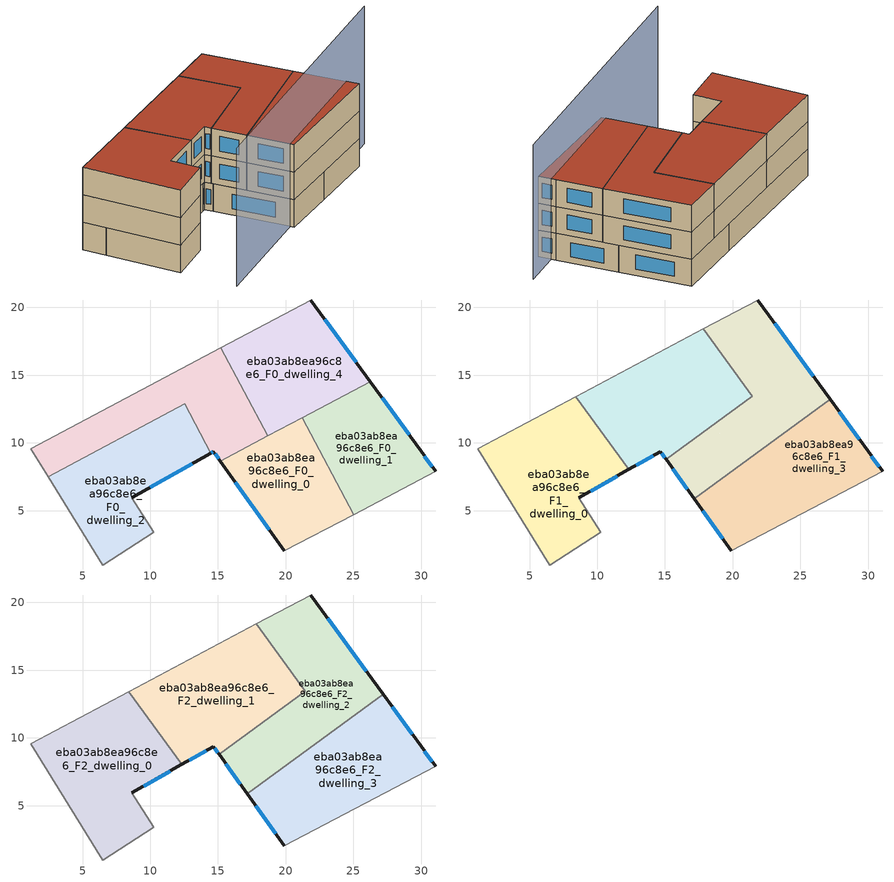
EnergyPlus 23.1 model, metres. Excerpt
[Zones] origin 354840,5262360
eba03ab8ea96c8e6_F0_dwelling_0
 floor ground (EU_floor_Construction): 21.21,11.85 25.01,4.71 19.9,2.03 15.18,8.64 z0
 wall outside (EU_wall_Construction): 15.18,8.64 19.9,2.03 z0:3
 wall to eba03ab8ea96c8e6_F0_dwelling_1 (EU_wall_Construction): 25.01,4.71 21.21,11.85 z0:3
 wall adiabatic (EU_wall_Construction): 19.9,2.03 25.01,4.71 z0:3
 wall to eba03ab8ea96c8e6_F0_dwelling_3 (EU_wall_Construction): 18.69,10.51 15.18,8.64 z0:3
 wall to eba03ab8ea96c8e6_F0_dwelling_4 (EU_wall_Construction): 21.21,11.85 18.69,10.51 z0:3
 window (EU_Window_Construction): 16.29,7.09 18.79,3.58 z0.7:2.3
eba03ab8ea96c8e6_F0_dwelling_1
 floor ground (EU_floor_Construction): 26.24,14.53 30,9.38 31.07,7.89 25.01,4.71 21.21,11.85 z0
 wall outside (EU_wall_Construction): 31.07,7.89 30,9.38 26.24,14.53 z0:3
 wall adiabatic (EU_wall_Construction): 25.01,4.71 31.07,7.89 z0:3
 wall to eba03ab8ea96c8e6_F0_dwelling_4 (EU_wall_Construction): 26.24,14.53 21.21,11.85 z0:3
 window (EU_Window_Construction): 30.82,8.24 30.25,9.03 / 29.11,10.59 27.12,13.32 z0.7:2.3
eba03ab8ea96c8e6_F0_dwelling_2
 floor ground (EU_floor_Construction): 12.53,12.88 14.46,9.25 8.63,5.93 10.26,3.39 6.47,0.99 2.45,7.51 z0
 wall outside (EU_wall_Construction): 8.63,5.93 14.46,9.25 z0:3
 wall adiabatic (EU_wall_Construction): 2.45,7.51 6.47,0.99 10.26,3.39 8.63,5.93 z0:3
 wall to eba03ab8ea96c8e6_F0_dwelling_3 (EU_wall_Construction): 14.46,9.25 12.53,12.88 2.45,7.51 z0:3
 window (EU_Window_Construction): 10,6.71 13.09,8.47 z0.7:2.3
eba03ab8ea96c8e6_F0_dwelling_3
 floor ground (EU_floor_Construction): 15.22,17.03 18.69,10.51 15.18,8.64 14.66,9.37 14.46,9.25 12.53,12.88 2.45,7.51 1.19,9.56 z0
 wall outside (EU_wall_Construction): 14.46,9.25 14.66,9.37 15.18,8.64 z0:3
 wall adiabatic (EU_wall_Construction): 15.22,17.03 1.19,9.56 2.45,7.51 z0:3
 wall to eba03ab8ea96c8e6_F0_dwelling_4 (EU_wall_Construction): 18.69,10.51 15.22,17.03 z0:3
 window (EU_Window_Construction): 14.51,9.28 14.62,9.34 / 14.78,9.2 15.06,8.81 z0.7:2.3
eba03ab8ea96c8e6_F0_dwelling_4
 floor ground (EU_floor_Construction): 21.84,20.55 26.24,14.53 18.69,10.51 15.22,17.03 z0
 wall outside (EU_wall_Construction): 26.24,14.53 21.84,20.55 z0:3
 wall adiabatic (EU_wall_Construction): 21.84,20.55 15.22,17.03 z0:3
 window (EU_Window_Construction): 25.2,15.95 22.87,19.14 z0.7:2.3
eba03ab8ea96c8e6_F1_dwelling_0
 floor to eba03ab8ea96c8e6_F0_dwelling_2 (EU_floor_Construction): 9.85,11.44 12.33,8.04 8.63,5.93 10.26,3.39 6.47,0.99 2.45,7.51 z3
 floor to eba03ab8ea96c8e6_F0_dwelling_3 (EU_floor_Construction): 8.42,13.4 9.85,11.44 2.45,7.51 1.19,9.56 z3
 wall outside (EU_wall_Construction): 8.63,5.93 12.33,8.04 z3:6
 wall adiabatic (EU_wall_Construction): 8.41,13.41 1.19,9.56 6.47,0.99 10.26,3.39 8.63,5.93 z3:6
 wall to eba03ab8ea96c8e6_F1_dwelling_1 (EU_wall_Construction): 12.33,8.04 8.41,13.41 z3:6
 window (EU_Window_Construction): 9.5,6.43 11.46,7.55 z3.7:5.3
eba03ab8ea96c8e6_F1_dwelling_1
 floor to eba03ab8ea96c8e6_F0_dwelling_3 (EU_floor_Construction): 15.22,17.03 18.34,11.17 15.08,8.79 14.66,9.37 14.46,9.25 12.53,12.88 9.85,11.44 8.42,13.4 z3
 floor to eba03ab8ea96c8e6_F0_dwelling_2 (EU_floor_Construction): 12.53,12.88 14.46,9.25 12.33,8.04 9.85,11.44 z3
 floor to eba03ab8ea96c8e6_F0_dwelling_4 (EU_floor_Construction): 17.82,18.41 21.45,13.44 18.34,11.17 15.22,17.03 z3
 wall outside (EU_wall_Construction): 12.33,8.04 14.66,9.37 15.08,8.79 z3:6
 wall adiabatic (EU_wall_Construction): 17.82,18.41 8.41,13.41 z3:6
 wall to eba03ab8ea96c8e6_F1_dwelling_2 (EU_wall_Construction): 15.08,8.79 21.45,13.44 17.82,18.41 z3:6
 window (EU_Window_Construction): 14.76,9.23 14.98,8.92 / 12.88,8.35 14.12,9.05 z3.7:5.3
eba03ab8ea96c8e6_F1_dwelling_2
 floor to eba03ab8ea96c8e6_F0_dwelling_1 (EU_floor_Construction): 26.24,14.53 27.19,13.22 22.36,9.69 21.21,11.85 z3
 floor to eba03ab8ea96c8e6_F0_dwelling_4 (EU_floor_Construction): 21.84,20.55 26.24,14.53 18.69,10.51 18.34,11.17 21.45,13.44 17.82,18.41 z3
 floor to eba03ab8ea96c8e6_F0_dwelling_0 (EU_floor_Construction): 21.21,11.85 22.36,9.69 17.15,5.88 15.18,8.64 z3
 floor to eba03ab8ea96c8e6_F0_dwelling_3 (EU_floor_Construction): 18.34,11.17 18.69,10.51 15.18,8.64 15.08,8.79 z3
 wall outside (EU_wall_Construction): 27.19,13.22 21.84,20.55 / 15.08,8.79 17.15,5.88 z3:6
 wall adiabatic (EU_wall_Construction): 21.84,20.55 17.82,18.41 z3:6
 wall to eba03ab8ea96c8e6_F1_dwelling_3 (EU_wall_Construction): 17.15,5.88 27.19,13.22 z3:6
 window (EU_Window_Construction): 25.94,14.94 23.1,18.83 / 15.56,8.1 16.66,6.57 z3.7:5.3
eba03ab8ea96c8e6_F1_dwelling_3
 floor to eba03ab8ea96c8e6_F0_dwelling_0 (EU_floor_Construction): 22.36,9.69 25.01,4.71 19.9,2.03 17.15,5.88 z3
 floor to eba03ab8ea96c8e6_F0_dwelling_1 (EU_floor_Construction): 27.19,13.22 30,9.38 31.07,7.89 25.01,4.71 22.36,9.69 z3
 wall outside (EU_wall_Construction): 31.07,7.89 30,9.38 27.19,13.22 / 17.15,5.88 19.9,2.03 z3:6
 wall adiabatic (EU_wall_Construction): 19.9,2.03 31.07,7.89 z3:6
 window (EU_Window_Construction): 29.34,10.28 27.85,12.32 / 30.82,8.24 30.25,9.03 / 17.79,4.98 19.25,2.94 z3.7:5.3
eba03ab8ea96c8e6_F2_dwelling_0
 floor to eba03ab8ea96c8e6_F1_dwelling_0 (EU_floor_Construction): 8.41,13.41 12.33,8.04 8.63,5.93 10.26,3.39 6.47,0.99 1.19,9.56 z6
 wall outside (EU_wall_Construction): 8.63,5.93 12.33,8.04 z6:9
 wall adiabatic (EU_wall_Construction): 8.41,13.41 1.19,9.56 6.47,0.99 10.26,3.39 8.63,5.93 z6:9
 wall to eba03ab8ea96c8e6_F2_dwelling_1 (EU_wall_Construction): 12.33,8.04 8.41,13.41 z6:9
 window (EU_Window_Construction): 9.5,6.43 11.46,7.55 z6.7:8.3
 roof outside (EU_roof_Construction): 10.26,3.39 8.63,5.93 12.33,8.04 8.41,13.41 1.19,9.56 6.47,0.99 z9
eba03ab8ea96c8e6_F2_dwelling_1
 floor to eba03ab8ea96c8e6_F1_dwelling_1 (EU_floor_Construction): 17.82,18.41 21.45,13.44 15.08,8.79 14.66,9.37 12.33,8.04 8.41,13.41 z6
 wall outside (EU_wall_Construction): 12.33,8.04 14.66,9.37 15.08,8.79 z6:9
 wall adiabatic (EU_wall_Construction): 17.82,18.41 8.41,13.41 z6:9
 wall to eba03ab8ea96c8e6_F2_dwelling_2 (EU_wall_Construction): 15.08,8.79 21.45,13.44 17.82,18.41 z6:9
 window (EU_Window_Construction): 14.76,9.23 14.98,8.92 / 12.88,8.35 14.12,9.05 z6.7:8.3
 roof outside (EU_roof_Construction): 21.45,13.44 17.82,18.41 8.41,13.41 12.33,8.04 14.66,9.37 15.08,8.79 z9
eba03ab8ea96c8e6_F2_dwelling_2
 floor to eba03ab8ea96c8e6_F1_dwelling_2 (EU_floor_Construction): 21.84,20.55 27.19,13.22 17.15,5.88 15.08,8.79 21.45,13.44 17.82,18.41 z6
 wall outside (EU_wall_Construction): 27.19,13.22 21.84,20.55 / 15.08,8.79 17.15,5.88 z6:9
 wall adiabatic (EU_wall_Construction): 21.84,20.55 17.82,18.41 z6:9
 wall to eba03ab8ea96c8e6_F2_dwelling_3 (EU_wall_Construction): 17.15,5.88 27.19,13.22 z6:9
 window (EU_Window_Construction): 25.94,14.94 23.1,18.83 / 15.56,8.1 16.66,6.57 z6.7:8.3
 roof outside (EU_roof_Construction): 27.19,13.22 21.84,20.55 17.82,18.41 21.45,13.44 15.08,8.79 17.15,5.88 z9
eba03ab8ea96c8e6_F2_dwelling_3
 floor to eba03ab8ea96c8e6_F1_dwelling_3 (EU_floor_Construction): 27.19,13.22 30,9.38 31.07,7.89 19.9,2.03 17.15,5.88 z6
 wall outside (EU_wall_Construction): 31.07,7.89 30,9.38 27.19,13.22 / 17.15,5.88 19.9,2.03 z6:9
 wall adiabatic (EU_wall_Construction): 19.9,2.03 31.07,7.89 z6:9
 window (EU_Window_Construction): 29.34,10.28 27.85,12.32 / 30.82,8.24 30.25,9.03 / 17.79,4.98 19.25,2.94 z6.7:8.3
 roof outside (EU_roof_Construction): 31.07,7.89 30,9.38 27.19,13.22 17.15,5.88 19.9,2.03 z9
shading: 9.49,-3.9 33.73,11.07 z0:15
[Building]
EU S2 Campaign: North Axis=0; Terrain=City; Solar Distribution=FullExterior
[Site:Location]
Budapest.Ferenc.Liszt.Intl.AP: Latitude=47.437; Longitude=19.256; Time Zone=1; Elevation=185
[SizingPeriod:WeatherFileDays]
AnnualSizingPeriod: Begin Month=1; Begin Day of Month=1; End Month=12; End Day of Month=31; Day of Week for Start Day=Monday; Use Weather File Daylight Saving Period=No; Use Weather File Rain and Snow Indicators=No
[MATERIAL]
EU_InternalMass_Material: Roughness=MediumRough; Thickness=0.1; Conductivity=1; Density=1800; Specific Heat=900; Thermal Absorptance=0.9; Solar Absorptance=0.7; Visible Absorptance=0.7
[MATERIAL:NOMASS] Roughness=MediumRough; Thermal Absorptance=0.9; Solar Absorptance=0.7; Visible Absorptance=0.7
Name | Thermal Resistance
EU_wall_NoMass | 0.832559
EU_roof_NoMass | 1.39638
EU_floor_NoMass | 0.872794
[WINDOWMATERIAL:SIMPLEGLAZINGSYSTEM]
EU_Window_SimpleGlazing: UFactor=2.79869; Solar Heat Gain Coefficient=0.75; Visible Transmittance=0.75
[CONSTRUCTION]
EU_wall_Construction: EU_wall_NoMass
EU_roof_Construction: EU_roof_NoMass
EU_floor_Construction: EU_floor_NoMass
EU_Window_Construction: EU_Window_SimpleGlazing
EU_InternalMass_Construction: EU_InternalMass_Material
[ZONE] Type=1; Multiplier=1; Ceiling Height=autocalculate; Floor Area=autocalculate; Part of Total Floor Area=Yes
Name | Volume
eba03ab8ea96c8e6_F0_dwelling_0 | 152.605
eba03ab8ea96c8e6_F1_dwelling_0; eba03ab8ea96c8e6_F2_dwelling_0 | 211.752
eba03ab8ea96c8e6_F0_dwelling_1 | 152.609
eba03ab8ea96c8e6_F1_dwelling_1; eba03ab8ea96c8e6_F2_dwelling_1 | 211.73
eba03ab8ea96c8e6_F0_dwelling_2 | 186.175
eba03ab8ea96c8e6_F1_dwelling_2; eba03ab8ea96c8e6_F2_dwelling_2 | 211.753
eba03ab8ea96c8e6_F0_dwelling_3 | 177.783
eba03ab8ea96c8e6_F1_dwelling_3; eba03ab8ea96c8e6_F2_dwelling_3 | 211.724
eba03ab8ea96c8e6_F0_dwelling_4 | 177.779
[INTERNALMASS] Construction=EU_InternalMass_Construction
Name | Zone or ZoneList | Surface Area
eba03ab8ea96c8e6_F0_dwelling_0_EU_InternalMass | eba03ab8ea96c8e6_F0_dwelling_0 | 50.8691
eba03ab8ea96c8e6_F0_dwelling_1_EU_InternalMass | eba03ab8ea96c8e6_F0_dwelling_1 | 50.8697
eba03ab8ea96c8e6_F0_dwelling_2_EU_InternalMass | eba03ab8ea96c8e6_F0_dwelling_2 | 62.0556
eba03ab8ea96c8e6_F0_dwelling_3_EU_InternalMass | eba03ab8ea96c8e6_F0_dwelling_3 | 59.2607
eba03ab8ea96c8e6_F0_dwelling_4_EU_InternalMass | eba03ab8ea96c8e6_F0_dwelling_4 | 59.2619
eba03ab8ea96c8e6_F1_dwelling_0_EU_InternalMass | eba03ab8ea96c8e6_F1_dwelling_0 | 70.5838
eba03ab8ea96c8e6_F1_dwelling_1_EU_InternalMass | eba03ab8ea96c8e6_F1_dwelling_1 | 70.5734
eba03ab8ea96c8e6_F1_dwelling_2_EU_InternalMass | eba03ab8ea96c8e6_F1_dwelling_2 | 70.5845
eba03ab8ea96c8e6_F1_dwelling_3_EU_InternalMass | eba03ab8ea96c8e6_F1_dwelling_3 | 70.5729
eba03ab8ea96c8e6_F2_dwelling_0_EU_InternalMass | eba03ab8ea96c8e6_F2_dwelling_0 | 70.5838
eba03ab8ea96c8e6_F2_dwelling_1_EU_InternalMass | eba03ab8ea96c8e6_F2_dwelling_1 | 70.5734
eba03ab8ea96c8e6_F2_dwelling_2_EU_InternalMass | eba03ab8ea96c8e6_F2_dwelling_2 | 70.5845
eba03ab8ea96c8e6_F2_dwelling_3_EU_InternalMass | eba03ab8ea96c8e6_F2_dwelling_3 | 70.5729
[OTHEREQUIPMENT] Fuel Type=Electricity; Design Level Calculation Method=Watts/Area; Power per Zone Floor Area=1; Fraction Latent=0; Fraction Radiant=0; Fraction Lost=0; Carbon Dioxide Generation Rate=0; EndUse Subcategory=EU_Step8_InternalGains
Name | Zone or ZoneList or Space or SpaceList | Schedule
EU_Step8_InternalGain_eba03ab8ea96c8e6_F0_dwelling_0_f000 | eba03ab8ea96c8e6_F0_dwelling_0 | EU_Step8_GainSchedule_eba03ab8ea96c8e6_F0_dwelling_0_f000
EU_Step8_InternalGain_eba03ab8ea96c8e6_F0_dwelling_1_f000 | eba03ab8ea96c8e6_F0_dwelling_1 | EU_Step8_GainSchedule_eba03ab8ea96c8e6_F0_dwelling_1_f000
EU_Step8_InternalGain_eba03ab8ea96c8e6_F0_dwelling_2_f000 | eba03ab8ea96c8e6_F0_dwelling_2 | EU_Step8_GainSchedule_eba03ab8ea96c8e6_F0_dwelling_2_f000
EU_Step8_InternalGain_eba03ab8ea96c8e6_F0_dwelling_3_f000 | eba03ab8ea96c8e6_F0_dwelling_3 | EU_Step8_GainSchedule_eba03ab8ea96c8e6_F0_dwelling_3_f000
EU_Step8_InternalGain_eba03ab8ea96c8e6_F0_dwelling_4_f000 | eba03ab8ea96c8e6_F0_dwelling_4 | EU_Step8_GainSchedule_eba03ab8ea96c8e6_F0_dwelling_4_f000
EU_Step8_InternalGain_eba03ab8ea96c8e6_F1_dwelling_0_f000 | eba03ab8ea96c8e6_F1_dwelling_0 | EU_Step8_GainSchedule_eba03ab8ea96c8e6_F1_dwelling_0_f000
EU_Step8_InternalGain_eba03ab8ea96c8e6_F1_dwelling_1_f000 | eba03ab8ea96c8e6_F1_dwelling_1 | EU_Step8_GainSchedule_eba03ab8ea96c8e6_F1_dwelling_1_f000
EU_Step8_InternalGain_eba03ab8ea96c8e6_F1_dwelling_2_f000 | eba03ab8ea96c8e6_F1_dwelling_2 | EU_Step8_GainSchedule_eba03ab8ea96c8e6_F1_dwelling_2_f000
EU_Step8_InternalGain_eba03ab8ea96c8e6_F1_dwelling_3_f000 | eba03ab8ea96c8e6_F1_dwelling_3 | EU_Step8_GainSchedule_eba03ab8ea96c8e6_F1_dwelling_3_f000
EU_Step8_InternalGain_eba03ab8ea96c8e6_F2_dwelling_0_f000 | eba03ab8ea96c8e6_F2_dwelling_0 | EU_Step8_GainSchedule_eba03ab8ea96c8e6_F2_dwelling_0_f000
EU_Step8_InternalGain_eba03ab8ea96c8e6_F2_dwelling_1_f000 | eba03ab8ea96c8e6_F2_dwelling_1 | EU_Step8_GainSchedule_eba03ab8ea96c8e6_F2_dwelling_1_f000
EU_Step8_InternalGain_eba03ab8ea96c8e6_F2_dwelling_2_f000 | eba03ab8ea96c8e6_F2_dwelling_2 | EU_Step8_GainSchedule_eba03ab8ea96c8e6_F2_dwelling_2_f000
EU_Step8_InternalGain_eba03ab8ea96c8e6_F2_dwelling_3_f000 | eba03ab8ea96c8e6_F2_dwelling_3 | EU_Step8_GainSchedule_eba03ab8ea96c8e6_F2_dwelling_3_f000
[ZONEVENTILATION:DESIGNFLOWRATE] Schedule=EU_AlwaysOn; Design Flow Rate Calculation Method=AirChanges/Hour; Air Changes per Hour=0.475469; Ventilation Type=Natural; Fan Pressure Rise=0; Fan Total Efficiency=1; Constant Term Coefficient=1; Temperature Term Coefficient=0; Velocity Term Coefficient=0; Velocity Squared Term Coefficient=0; Minimum Indoor Temperature=-100; Maximum Indoor Temperature=100; Delta Temperature=-100; Minimum Outdoor Temperature=-100; Maximum Outdoor Temperature=100; Maximum Wind Speed=40
Name | Zone or ZoneList or Space or SpaceList
EU_ConstantAir_eba03ab8ea96c8e6_F0_dwelling_0 | eba03ab8ea96c8e6_F0_dwelling_0
EU_ConstantAir_eba03ab8ea96c8e6_F0_dwelling_1 | eba03ab8ea96c8e6_F0_dwelling_1
EU_ConstantAir_eba03ab8ea96c8e6_F0_dwelling_2 | eba03ab8ea96c8e6_F0_dwelling_2
EU_ConstantAir_eba03ab8ea96c8e6_F0_dwelling_3 | eba03ab8ea96c8e6_F0_dwelling_3
EU_ConstantAir_eba03ab8ea96c8e6_F0_dwelling_4 | eba03ab8ea96c8e6_F0_dwelling_4
EU_ConstantAir_eba03ab8ea96c8e6_F1_dwelling_0 | eba03ab8ea96c8e6_F1_dwelling_0
EU_ConstantAir_eba03ab8ea96c8e6_F1_dwelling_1 | eba03ab8ea96c8e6_F1_dwelling_1
EU_ConstantAir_eba03ab8ea96c8e6_F1_dwelling_2 | eba03ab8ea96c8e6_F1_dwelling_2
EU_ConstantAir_eba03ab8ea96c8e6_F1_dwelling_3 | eba03ab8ea96c8e6_F1_dwelling_3
EU_ConstantAir_eba03ab8ea96c8e6_F2_dwelling_0 | eba03ab8ea96c8e6_F2_dwelling_0
EU_ConstantAir_eba03ab8ea96c8e6_F2_dwelling_1 | eba03ab8ea96c8e6_F2_dwelling_1
EU_ConstantAir_eba03ab8ea96c8e6_F2_dwelling_2 | eba03ab8ea96c8e6_F2_dwelling_2
EU_ConstantAir_eba03ab8ea96c8e6_F2_dwelling_3 | eba03ab8ea96c8e6_F2_dwelling_3
[HVACTEMPLATE:THERMOSTAT] Constant Heating Setpoint=20; Constant Cooling Setpoint=50
EU_HeatOnly_eba03ab8ea96c8e6_F0_dwelling_0; EU_HeatOnly_eba03ab8ea96c8e6_F0_dwelling_1; EU_HeatOnly_eba03ab8ea96c8e6_F0_dwelling_2; EU_HeatOnly_eba03ab8ea96c8e6_F0_dwelling_3; EU_HeatOnly_eba03ab8ea96c8e6_F0_dwelling_4; EU_HeatOnly_eba03ab8ea96c8e6_F1_dwelling_0; EU_HeatOnly_eba03ab8ea96c8e6_F1_dwelling_1; EU_HeatOnly_eba03ab8ea96c8e6_F1_dwelling_2; EU_HeatOnly_eba03ab8ea96c8e6_F1_dwelling_3; EU_HeatOnly_eba03ab8ea96c8e6_F2_dwelling_0; EU_HeatOnly_eba03ab8ea96c8e6_F2_dwelling_1; EU_HeatOnly_eba03ab8ea96c8e6_F2_dwelling_2; EU_HeatOnly_eba03ab8ea96c8e6_F2_dwelling_3
[HVACTEMPLATE:ZONE:IDEALLOADSAIRSYSTEM] System Availability Schedule=EU_AlwaysOn; Maximum Heating Supply Air Temperature=50; Minimum Cooling Supply Air Temperature=13; Maximum Heating Supply Air Humidity Ratio=0.0156; Minimum Cooling Supply Air Humidity Ratio=0.0077; Heating Limit=NoLimit; Cooling Limit=NoLimit; Heating Availability Schedule=EU_AlwaysOn; Cooling Availability Schedule=EU_CoolingOff; Dehumidification Control Type=ConstantSensibleHeatRatio; Cooling Sensible Heat Ratio=0.7; Dehumidification Setpoint=60; Humidification Control Type=None; Humidification Setpoint=30; Outdoor Air Method=None; Outdoor Air Flow Rate per Person=0.00944; Outdoor Air Flow Rate per Zone Floor Area=0; Outdoor Air Flow Rate per Zone=0; Demand Controlled Ventilation Type=None; Outdoor Air Economizer Type=NoEconomizer; Heat Recovery Type=None; Sensible Heat Recovery Effectiveness=0.7; Latent Heat Recovery Effectiveness=0.65
Name | Template Thermostat
eba03ab8ea96c8e6_F0_dwelling_0 | EU_HeatOnly_eba03ab8ea96c8e6_F0_dwelling_0
eba03ab8ea96c8e6_F0_dwelling_1 | EU_HeatOnly_eba03ab8ea96c8e6_F0_dwelling_1
eba03ab8ea96c8e6_F0_dwelling_2 | EU_HeatOnly_eba03ab8ea96c8e6_F0_dwelling_2
eba03ab8ea96c8e6_F0_dwelling_3 | EU_HeatOnly_eba03ab8ea96c8e6_F0_dwelling_3
eba03ab8ea96c8e6_F0_dwelling_4 | EU_HeatOnly_eba03ab8ea96c8e6_F0_dwelling_4
eba03ab8ea96c8e6_F1_dwelling_0 | EU_HeatOnly_eba03ab8ea96c8e6_F1_dwelling_0
eba03ab8ea96c8e6_F1_dwelling_1 | EU_HeatOnly_eba03ab8ea96c8e6_F1_dwelling_1
eba03ab8ea96c8e6_F1_dwelling_2 | EU_HeatOnly_eba03ab8ea96c8e6_F1_dwelling_2
eba03ab8ea96c8e6_F1_dwelling_3 | EU_HeatOnly_eba03ab8ea96c8e6_F1_dwelling_3
eba03ab8ea96c8e6_F2_dwelling_0 | EU_HeatOnly_eba03ab8ea96c8e6_F2_dwelling_0
eba03ab8ea96c8e6_F2_dwelling_1 | EU_HeatOnly_eba03ab8ea96c8e6_F2_dwelling_1
eba03ab8ea96c8e6_F2_dwelling_2 | EU_HeatOnly_eba03ab8ea96c8e6_F2_dwelling_2
eba03ab8ea96c8e6_F2_dwelling_3 | EU_HeatOnly_eba03ab8ea96c8e6_F2_dwelling_3
[SIZING:ZONE] Zone Cooling Design Supply Air Temperature Input Method=SupplyAirTemperature; Zone Cooling Design Supply Air Temperature=13; Zone Heating Design Supply Air Temperature Input Method=SupplyAirTemperature; Zone Heating Design Supply Air Temperature=50; Zone Cooling Design Supply Air Humidity Ratio=0.008; Zone Heating Design Supply Air Humidity Ratio=0.008; Cooling Design Air Flow Method=DesignDay; Cooling Design Air Flow Rate=0; Cooling Minimum Air Flow per Zone Floor Area=0.000762; Cooling Minimum Air Flow=0; Cooling Minimum Air Flow Fraction=0.2; Heating Design Air Flow Method=DesignDay; Heating Design Air Flow Rate=0; Heating Maximum Air Flow per Zone Floor Area=0.002032; Heating Maximum Air Flow=0.141576; Heating Maximum Air Flow Fraction=0.3; Account for Dedicated Outdoor Air System=No; Dedicated Outdoor Air System Control Strategy=NeutralSupplyAir; Dedicated Outdoor Air Low Setpoint Temperature for Design=autosize; Dedicated Outdoor Air High Setpoint Temperature for Design=autosize; Zone Load Sizing Method=Sensible Load Only No Latent Load; Zone Latent Cooling Design Supply Air Humidity Ratio Input Method=HumidityRatioDifference; Zone Cooling Design Supply Air Humidity Ratio Difference=0.005; Zone Latent Heating Design Supply Air Humidity Ratio Input Method=HumidityRatioDifference; Zone Humidification Design Supply Air Humidity Ratio Difference=0.005
eba03ab8ea96c8e6_F0_dwelling_0; eba03ab8ea96c8e6_F0_dwelling_1; eba03ab8ea96c8e6_F0_dwelling_2; eba03ab8ea96c8e6_F0_dwelling_3; eba03ab8ea96c8e6_F0_dwelling_4; eba03ab8ea96c8e6_F1_dwelling_0; eba03ab8ea96c8e6_F1_dwelling_1; eba03ab8ea96c8e6_F1_dwelling_2; eba03ab8ea96c8e6_F1_dwelling_3; eba03ab8ea96c8e6_F2_dwelling_0; eba03ab8ea96c8e6_F2_dwelling_1; eba03ab8ea96c8e6_F2_dwelling_2; eba03ab8ea96c8e6_F2_dwelling_3
[SCHEDULE:CONSTANT]
Name | Hourly Value
EU_AlwaysOn | 1
EU_CoolingOff | 0
[SCHEDULE:FILE] Column Number=1; Rows to Skip at Top=0; Number of Hours of Data=8760; Column Separator=Comma; Interpolate to Timestep=No; Minutes per Item=60; Adjust Schedule for Daylight Savings=Yes
Name | File
EU_Step8_GainSchedule_eba03ab8ea96c8e6_F0_dwelling_0_f000 | ../../schedules/eba03ab8ea96c8e6/eba03ab8ea96c8e6_F0_dwelling_0_f000_gain.csv
EU_Step8_GainSchedule_eba03ab8ea96c8e6_F0_dwelling_1_f000 | ../../schedules/eba03ab8ea96c8e6/eba03ab8ea96c8e6_F0_dwelling_1_f000_gain.csv
EU_Step8_GainSchedule_eba03ab8ea96c8e6_F0_dwelling_2_f000 | ../../schedules/eba03ab8ea96c8e6/eba03ab8ea96c8e6_F0_dwelling_2_f000_gain.csv
EU_Step8_GainSchedule_eba03ab8ea96c8e6_F0_dwelling_3_f000 | ../../schedules/eba03ab8ea96c8e6/eba03ab8ea96c8e6_F0_dwelling_3_f000_gain.csv
EU_Step8_GainSchedule_eba03ab8ea96c8e6_F0_dwelling_4_f000 | ../../schedules/eba03ab8ea96c8e6/eba03ab8ea96c8e6_F0_dwelling_4_f000_gain.csv
EU_Step8_GainSchedule_eba03ab8ea96c8e6_F1_dwelling_0_f000 | ../../schedules/eba03ab8ea96c8e6/eba03ab8ea96c8e6_F1_dwelling_0_f000_gain.csv
EU_Step8_GainSchedule_eba03ab8ea96c8e6_F1_dwelling_1_f000 | ../../schedules/eba03ab8ea96c8e6/eba03ab8ea96c8e6_F1_dwelling_1_f000_gain.csv
EU_Step8_GainSchedule_eba03ab8ea96c8e6_F1_dwelling_2_f000 | ../../schedules/eba03ab8ea96c8e6/eba03ab8ea96c8e6_F1_dwelling_2_f000_gain.csv
EU_Step8_GainSchedule_eba03ab8ea96c8e6_F1_dwelling_3_f000 | ../../schedules/eba03ab8ea96c8e6/eba03ab8ea96c8e6_F1_dwelling_3_f000_gain.csv
EU_Step8_GainSchedule_eba03ab8ea96c8e6_F2_dwelling_0_f000 | ../../schedules/eba03ab8ea96c8e6/eba03ab8ea96c8e6_F2_dwelling_0_f000_gain.csv
EU_Step8_GainSchedule_eba03ab8ea96c8e6_F2_dwelling_1_f000 | ../../schedules/eba03ab8ea96c8e6/eba03ab8ea96c8e6_F2_dwelling_1_f000_gain.csv
EU_Step8_GainSchedule_eba03ab8ea96c8e6_F2_dwelling_2_f000 | ../../schedules/eba03ab8ea96c8e6/eba03ab8ea96c8e6_F2_dwelling_2_f000_gain.csv
EU_Step8_GainSchedule_eba03ab8ea96c8e6_F2_dwelling_3_f000 | ../../schedules/eba03ab8ea96c8e6/eba03ab8ea96c8e6_F2_dwelling_3_f000_gain.csv
